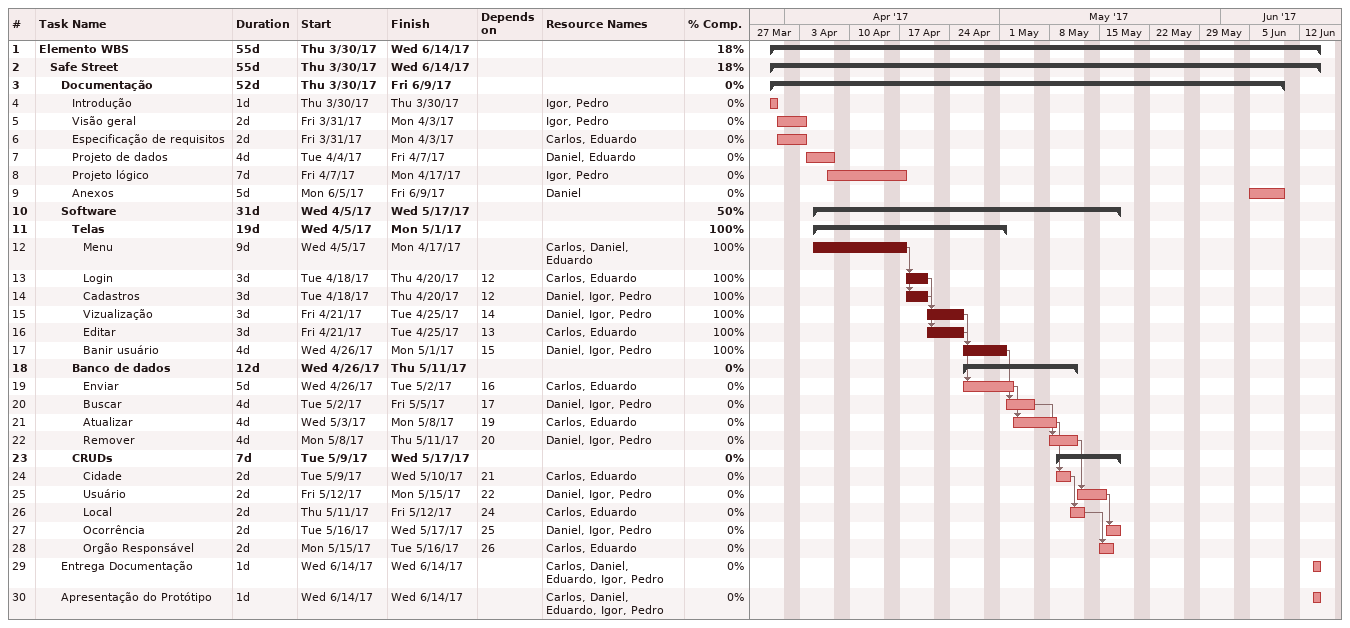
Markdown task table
| ID | Level | Task | Duration | Start | Finish | Predecessors | Resources | % complete |
|---|---|---|---|---|---|---|---|---|
| 1 | 1 | **Elemento WBS** | 55d | 2017-03-30 | 2017-06-14 |  |  | 18 |
| 2 | 2 | **Safe Street** | 55d | 2017-03-30 | 2017-06-14 |  |  | 18 |
| 3 | 3 | **Documentação** | 52d | 2017-03-30 | 2017-06-09 |  |  | 0 |
| 4 | 4 | Introdução | 1d | 2017-03-30 | 2017-03-30 |  | Igor, Pedro | 0 |
| 5 | 4 | Visão geral | 2d | 2017-03-31 | 2017-04-03 |  | Igor, Pedro | 0 |
| 6 | 4 | Especificação de requisitos | 2d | 2017-03-31 | 2017-04-03 |  | Carlos, Eduardo | 0 |
| 7 | 4 | Projeto de dados | 4d | 2017-04-04 | 2017-04-07 |  | Daniel, Eduardo | 0 |
| 8 | 4 | Projeto lógico | 7d | 2017-04-07 | 2017-04-17 |  | Igor, Pedro | 0 |
| 9 | 4 | Anexos | 5d | 2017-06-05 | 2017-06-09 |  | Daniel | 0 |
| 10 | 3 | **Software** | 31d | 2017-04-05 | 2017-05-17 |  |  | 50 |
| 11 | 4 | **Telas** | 19d | 2017-04-05 | 2017-05-01 |  |  | 100 |
| 12 | 5 | Menu | 9d | 2017-04-05 | 2017-04-17 |  | Carlos, Daniel, Eduardo | 100 |
| 13 | 5 | Login | 3d | 2017-04-18 | 2017-04-20 | 12 | Carlos, Eduardo | 100 |
| 14 | 5 | Cadastros | 3d | 2017-04-18 | 2017-04-20 | 12 | Daniel, Igor, Pedro | 100 |
| 15 | 5 | Vizualização | 3d | 2017-04-21 | 2017-04-25 | 14 | Daniel, Igor, Pedro | 100 |
| 16 | 5 | Editar | 3d | 2017-04-21 | 2017-04-25 | 13 | Carlos, Eduardo | 100 |
| 17 | 5 | Banir usuário | 4d | 2017-04-26 | 2017-05-01 | 15 | Daniel, Igor, Pedro | 100 |
| 18 | 4 | **Banco de dados** | 12d | 2017-04-26 | 2017-05-11 |  |  | 0 |
| 19 | 5 | Enviar | 5d | 2017-04-26 | 2017-05-02 | 16 | Carlos, Eduardo | 0 |
| 20 | 5 | Buscar | 4d | 2017-05-02 | 2017-05-05 | 17 | Daniel, Igor, Pedro | 0 |
| 21 | 5 | Atualizar | 4d | 2017-05-03 | 2017-05-08 | 19 | Carlos, Eduardo | 0 |
| 22 | 5 | Remover | 4d | 2017-05-08 | 2017-05-11 | 20 | Daniel, Igor, Pedro | 0 |
| 23 | 4 | **CRUDs** | 7d | 2017-05-09 | 2017-05-17 |  |  | 0 |
| 24 | 5 | Cidade | 2d | 2017-05-09 | 2017-05-10 | 21 | Carlos, Eduardo | 0 |
| 25 | 5 | Usuário | 2d | 2017-05-12 | 2017-05-15 | 22 | Daniel, Igor, Pedro | 0 |
| 26 | 5 | Local | 2d | 2017-05-11 | 2017-05-12 | 24 | Carlos, Eduardo | 0 |
| 27 | 5 | Ocorrência | 2d | 2017-05-16 | 2017-05-17 | 25 | Daniel, Igor, Pedro | 0 |
| 28 | 5 | Orgão Responsável | 2d | 2017-05-15 | 2017-05-16 | 26 | Carlos, Eduardo | 0 |
| 29 | 3 | Entrega Documentação | 1d | 2017-06-14 | 2017-06-14 |  | Carlos, Daniel, Eduardo, Igor, Pedro | 0 |
| 30 | 3 | Apresentação do Protótipo | 1d | 2017-06-14 | 2017-06-14 |  | Carlos, Daniel, Eduardo, Igor, Pedro | 0 |
